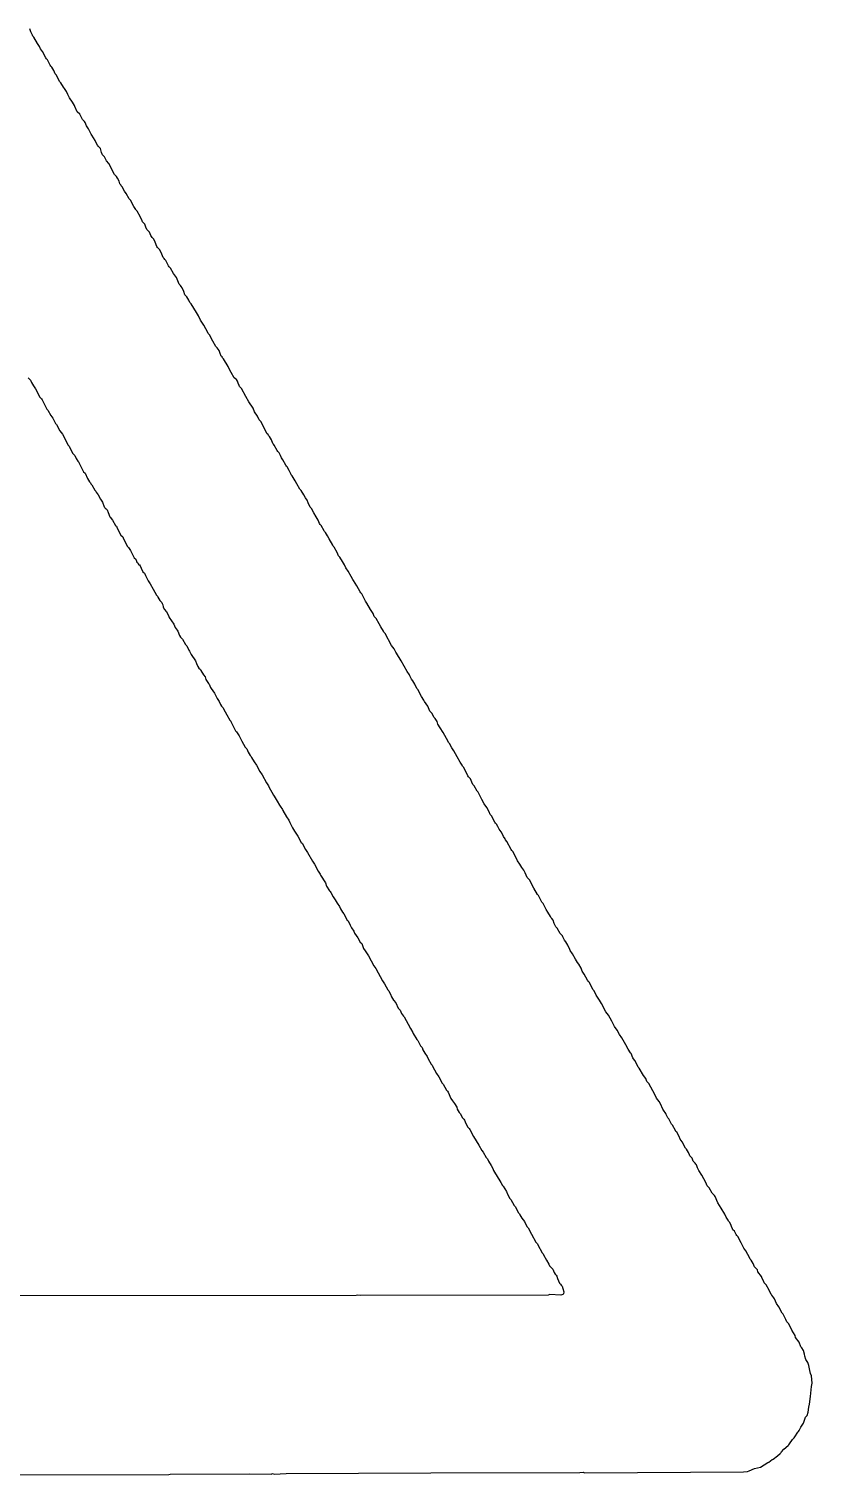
# Model space of a CAD drawing. Header units: inches. Extents: x 0 to 5379, y 0 to 5429.
# Drawn here: x 178.614 to 181.265, y 90.757 to 95.655 of the extents above; entities that cross this region are included whole.
import ezdxf

# ---------------------------------------------------------------- set-up
doc = ezdxf.new("R2010")
doc.units = ezdxf.units.IN
doc.layers.add('Bottom Overlay', color=54, linetype='Continuous')

msp = doc.modelspace()

# ---------------------------------------------------------------- linework, layer by layer
at = {"layer": 'Bottom Overlay'}
for p, q in [((178.621, 95.6449), (178.6169, 95.6555)), ((178.6259, 95.6335), (178.621, 95.6449)), ((178.6275, 95.6302), (178.6259, 95.6335)), ((178.6308, 95.6269), (178.6275, 95.6302)), ((178.643, 95.6049), (178.6308, 95.6269)), ((178.6496, 95.5951), (178.643, 95.6049)), ((178.6529, 95.5869), (178.6496, 95.5951)), ((178.6602, 95.5779), (178.6529, 95.5869)), ((178.6716, 95.5567), (178.6602, 95.5779)), ((178.6733, 95.5534), (178.6716, 95.5567)), ((178.6765, 95.5502), (178.6733, 95.5534)), ((178.6863, 95.5322), (178.6765, 95.5502)), ((178.688, 95.5289), (178.6863, 95.5322)), ((178.6912, 95.5256), (178.688, 95.5289)), ((178.6978, 95.5142), (178.6912, 95.5256)), ((178.7027, 95.5028), (178.6978, 95.5142)), ((178.7059, 95.4995), (178.7027, 95.5028)), ((178.7141, 95.4848), (178.7059, 95.4995)), ((178.7174, 95.4766), (178.7141, 95.4848)), ((178.7223, 95.4717), (178.7174, 95.4766)), ((178.7305, 95.457), (178.7223, 95.4717)), ((178.7345, 95.4529), (178.7305, 95.457)), ((178.7411, 95.4431), (178.7345, 95.4529)), ((178.7452, 95.4325), (178.7411, 95.4431)), ((178.7509, 95.4219), (178.7452, 95.4325)), ((178.7615, 95.4064), (178.7509, 95.4219)), ((178.768, 95.3949), (178.7615, 95.4064)), ((178.7697, 95.3917), (178.768, 95.3949)), ((178.7778, 95.3737), (178.7697, 95.3917)), ((178.786, 95.3655), (178.7778, 95.3737)), ((178.7942, 95.3508), (178.786, 95.3655)), ((178.7958, 95.3476), (178.7942, 95.3508)), ((178.8023, 95.341), (178.7958, 95.3476)), ((178.804, 95.3378), (178.8023, 95.341)), ((178.8089, 95.3263), (178.804, 95.3378)), ((178.8154, 95.3165), (178.8089, 95.3263)), ((178.8252, 95.2985), (178.8154, 95.3165)), ((178.8269, 95.2953), (178.8252, 95.2985)), ((178.8383, 95.2773), (178.8269, 95.2953)), ((178.8399, 95.2708), (178.8383, 95.2773)), ((178.8465, 95.261), (178.8399, 95.2708)), ((178.8481, 95.2577), (178.8465, 95.261)), ((178.8563, 95.2495), (178.8481, 95.2577)), ((178.8595, 95.2365), (178.8563, 95.2495)), ((178.8628, 95.2283), (178.8595, 95.2365)), ((178.8693, 95.2218), (178.8628, 95.2283)), ((178.8767, 95.2079), (178.8693, 95.2218)), ((178.884, 95.1989), (178.8767, 95.2079)), ((178.9036, 95.1613), (178.884, 95.1989)), ((178.9102, 95.1548), (178.9036, 95.1613)), ((178.9143, 95.1491), (178.9102, 95.1548)), ((178.9192, 95.1393), (178.9143, 95.1491)), ((178.9216, 95.1303), (178.9192, 95.1393)), ((178.9249, 95.127), (178.9216, 95.1303)), ((178.9265, 95.1237), (178.9249, 95.127)), ((178.9298, 95.1205), (178.9265, 95.1237)), ((178.938, 95.1058), (178.9298, 95.1205)), ((178.9429, 95.0976), (178.938, 95.1058)), ((178.9527, 95.0796), (178.9429, 95.0976)), ((178.9576, 95.0747), (178.9527, 95.0796)), ((178.969, 95.0535), (178.9576, 95.0747)), ((178.9755, 95.0437), (178.969, 95.0535)), ((178.9772, 95.0404), (178.9755, 95.0437)), ((178.9804, 95.0371), (178.9772, 95.0404)), ((178.9902, 95.0192), (178.9804, 95.0371)), ((178.9968, 95.0045), (178.9902, 95.0192)), ((178.9984, 95.0012), (178.9968, 95.0045)), ((179.0058, 94.9938), (178.9984, 95.0012)), ((179.0098, 94.9832), (179.0058, 94.9938)), ((179.0131, 94.9751), (179.0098, 94.9832)), ((179.0221, 94.9661), (179.0131, 94.9751)), ((179.0262, 94.9554), (179.0221, 94.9661)), ((179.0294, 94.9522), (179.0262, 94.9554)), ((179.0311, 94.9489), (179.0294, 94.9522)), ((179.0368, 94.9432), (179.0311, 94.9489)), ((179.0409, 94.9326), (179.0368, 94.9432)), ((179.0474, 94.9179), (179.0409, 94.9326)), ((179.0491, 94.9146), (179.0474, 94.9179)), ((179.0556, 94.9081), (179.0491, 94.9146)), ((179.0605, 94.8999), (179.0556, 94.9081)), ((179.0638, 94.8917), (179.0605, 94.8999)), ((179.0687, 94.8803), (179.0638, 94.8917)), ((179.0719, 94.877), (179.0687, 94.8803)), ((179.0736, 94.8738), (179.0719, 94.877)), ((179.0768, 94.8705), (179.0736, 94.8738)), ((179.0866, 94.8525), (179.0768, 94.8705)), ((179.0883, 94.8492), (179.0866, 94.8525)), ((179.0932, 94.8443), (179.0883, 94.8492)), ((179.103, 94.8264), (179.0932, 94.8443)), ((179.1071, 94.8223), (179.103, 94.8264)), ((179.1136, 94.8125), (179.1071, 94.8223)), ((179.1177, 94.8019), (179.1136, 94.8125)), ((179.1226, 94.7904), (179.1177, 94.8019)), ((179.1275, 94.7855), (179.1226, 94.7904)), ((179.1291, 94.7823), (179.1275, 94.7855)), ((179.1332, 94.7782), (179.1291, 94.7823)), ((179.1381, 94.7651), (179.1332, 94.7782)), ((179.1422, 94.7545), (179.1381, 94.7651)), ((179.1487, 94.7479), (179.1422, 94.7545)), ((179.1553, 94.7365), (179.1487, 94.7479)), ((179.1585, 94.7283), (179.1553, 94.7365)), ((179.1634, 94.7234), (179.1585, 94.7283)), ((179.1716, 94.7087), (179.1634, 94.7234)), ((179.1814, 94.694), (179.1716, 94.7087)), ((179.1879, 94.6826), (179.1814, 94.694)), ((179.1945, 94.6679), (179.1879, 94.6826)), ((179.2059, 94.6516), (179.1945, 94.6679)), ((179.219, 94.627), (179.2059, 94.6516)), ((179.2206, 94.6238), (179.219, 94.627)), ((179.2255, 94.6189), (179.2206, 94.6238)), ((179.2369, 94.5976), (179.2255, 94.6189)), ((179.2467, 94.5797), (179.2369, 94.5976)), ((179.2516, 94.5748), (179.2467, 94.5797)), ((179.2574, 94.5658), (179.2516, 94.5748)), ((179.2614, 94.5552), (179.2574, 94.5658)), ((179.2647, 94.547), (179.2614, 94.5552)), ((179.268, 94.5437), (179.2647, 94.547)), ((179.2696, 94.5405), (179.268, 94.5437)), ((179.2721, 94.538), (179.2696, 94.5405)), ((179.2884, 94.5119), (179.2721, 94.538)), ((178.6112, 94.4735), (178.6194, 94.4653)), ((179.2925, 94.5012), (179.2884, 94.5119)), ((179.299, 94.4914), (179.2925, 94.5012)), ((179.3088, 94.4735), (179.299, 94.4914)), ((179.3129, 94.4694), (179.3088, 94.4735)), ((178.6194, 94.4653), (178.6226, 94.4571)), ((178.6226, 94.4571), (178.6292, 94.4457)), ((178.6292, 94.4457), (178.6357, 94.4359)), ((178.6357, 94.4359), (178.6504, 94.4081)), ((179.3162, 94.4677), (179.3129, 94.4694)), ((179.3203, 94.462), (179.3162, 94.4677)), ((179.3219, 94.4555), (179.3203, 94.462)), ((179.3252, 94.4473), (179.3219, 94.4555)), ((179.3268, 94.4441), (179.3252, 94.4473)), ((179.3333, 94.4375), (179.3268, 94.4441)), ((179.348, 94.4098), (179.3333, 94.4375)), ((178.6504, 94.4081), (178.6569, 94.4016)), ((178.6569, 94.4016), (178.6586, 94.3983)), ((178.6586, 94.3983), (178.6749, 94.3673)), ((179.3578, 94.3918), (179.348, 94.4098)), ((179.3725, 94.3705), (179.3578, 94.3918)), ((178.6749, 94.3673), (178.6782, 94.364)), ((178.6782, 94.364), (178.688, 94.346)), ((178.688, 94.346), (178.6945, 94.3362)), ((178.6945, 94.3362), (178.7043, 94.3183)), ((179.3774, 94.3575), (179.3725, 94.3705)), ((179.3873, 94.3428), (179.3774, 94.3575)), ((179.3938, 94.3313), (179.3873, 94.3428)), ((179.3954, 94.3281), (179.3938, 94.3313)), ((179.3987, 94.3248), (179.3954, 94.3281)), ((179.4199, 94.2839), (179.3987, 94.3248)), ((178.7043, 94.3183), (178.7076, 94.315)), ((178.7076, 94.315), (178.719, 94.2937)), ((178.719, 94.2937), (178.7272, 94.2823)), ((178.7272, 94.2823), (178.7468, 94.2447)), ((179.4232, 94.2807), (179.4199, 94.2839)), ((179.4248, 94.2774), (179.4232, 94.2807)), ((179.4281, 94.2741), (179.4248, 94.2774)), ((178.7468, 94.2447), (178.7501, 94.2415)), ((178.7501, 94.2415), (178.7517, 94.2382)), ((178.7517, 94.2382), (178.7631, 94.217)), ((179.4346, 94.2627), (179.4281, 94.2741)), ((179.4395, 94.2513), (179.4346, 94.2627)), ((179.4412, 94.248), (179.4395, 94.2513)), ((179.4444, 94.2447), (179.4412, 94.248)), ((179.4542, 94.2268), (179.4444, 94.2447)), ((179.4559, 94.2235), (179.4542, 94.2268)), ((178.7631, 94.217), (178.7697, 94.2104)), ((178.7697, 94.2104), (178.7738, 94.1998)), ((178.7738, 94.1998), (178.7795, 94.1908)), ((178.7795, 94.1908), (178.7827, 94.1875)), ((178.7827, 94.1875), (178.7844, 94.1843)), ((178.7844, 94.1843), (178.7925, 94.1663)), ((179.4608, 94.2186), (179.4559, 94.2235)), ((179.4657, 94.2104), (179.4608, 94.2186)), ((179.4689, 94.2023), (179.4657, 94.2104)), ((179.4706, 94.199), (179.4689, 94.2023)), ((179.4738, 94.1957), (179.4706, 94.199)), ((179.4836, 94.1777), (179.4738, 94.1957)), ((179.4853, 94.1745), (179.4836, 94.1777)), ((178.7925, 94.1663), (178.7991, 94.1549)), ((178.7991, 94.1549), (178.804, 94.15)), ((178.804, 94.15), (178.8121, 94.132)), ((178.8121, 94.132), (178.8187, 94.1206)), ((179.4885, 94.1712), (179.4853, 94.1745)), ((179.4951, 94.1598), (179.4885, 94.1712)), ((179.5, 94.1483), (179.4951, 94.1598)), ((179.5016, 94.1451), (179.5, 94.1483)), ((179.5049, 94.1418), (179.5016, 94.1451)), ((179.5147, 94.1238), (179.5049, 94.1418)), ((178.8187, 94.1206), (178.822, 94.1173)), ((178.822, 94.1173), (178.8236, 94.114)), ((178.8236, 94.114), (178.8269, 94.1108)), ((178.8269, 94.1108), (178.8367, 94.0928)), ((178.8367, 94.0928), (178.8399, 94.0895)), ((178.8399, 94.0895), (178.8416, 94.0863)), ((178.8416, 94.0863), (178.8481, 94.0764)), ((179.5212, 94.114), (179.5147, 94.1238)), ((179.531, 94.0961), (179.5212, 94.114)), ((179.5359, 94.0912), (179.531, 94.0961)), ((179.5441, 94.0764), (179.5359, 94.0912)), ((178.8481, 94.0764), (178.8563, 94.0617)), ((178.8563, 94.0617), (178.8628, 94.0519)), ((178.8628, 94.0519), (178.8685, 94.0364)), ((178.8685, 94.0364), (178.871, 94.034)), ((178.871, 94.034), (178.8718, 94.0315)), ((178.8718, 94.0315), (178.875, 94.0299)), ((178.875, 94.0299), (178.8791, 94.0258)), ((179.5506, 94.0666), (179.5441, 94.0764)), ((179.5555, 94.0585), (179.5506, 94.0666)), ((179.5588, 94.0503), (179.5555, 94.0585)), ((179.5653, 94.0356), (179.5588, 94.0503)), ((179.5702, 94.0307), (179.5653, 94.0356)), ((179.5784, 94.016), (179.5702, 94.0307)), ((178.8791, 94.0258), (178.8824, 94.0176)), ((178.8824, 94.0176), (178.8881, 94.0021)), ((178.8881, 94.0021), (178.8906, 93.9997)), ((178.8906, 93.9997), (178.8922, 93.9964)), ((178.8922, 93.9964), (178.8971, 93.9915)), ((178.8971, 93.9915), (178.9069, 93.9735)), ((179.5866, 94.0029), (179.5784, 94.016)), ((179.5931, 93.9915), (179.5866, 94.0029)), ((179.598, 93.9801), (179.5931, 93.9915)), ((178.9069, 93.9735), (178.9102, 93.9703)), ((178.9102, 93.9703), (178.9118, 93.967)), ((178.9118, 93.967), (178.9183, 93.9523)), ((178.9183, 93.9523), (178.9249, 93.9408)), ((178.9249, 93.9408), (178.9314, 93.9343)), ((178.9314, 93.9343), (178.9331, 93.931)), ((179.5996, 93.9768), (179.598, 93.9801)), ((179.6029, 93.9735), (179.5996, 93.9768)), ((179.6127, 93.9555), (179.6029, 93.9735)), ((179.6144, 93.9523), (179.6127, 93.9555)), ((179.6176, 93.949), (179.6144, 93.9523)), ((179.6242, 93.9376), (179.6176, 93.949)), ((179.6307, 93.9278), (179.6242, 93.9376)), ((178.9331, 93.931), (178.9396, 93.9163)), ((178.9396, 93.9163), (178.9478, 93.9016)), ((178.9478, 93.9016), (178.951, 93.8984)), ((178.951, 93.8984), (178.9527, 93.8951)), ((178.9527, 93.8951), (178.9559, 93.8918)), ((178.9559, 93.8918), (178.9576, 93.8886)), ((178.9576, 93.8886), (178.9706, 93.8641)), ((179.6421, 93.9065), (179.6307, 93.9278)), ((179.6438, 93.9033), (179.6421, 93.9065)), ((179.647, 93.9), (179.6438, 93.9033)), ((179.6568, 93.882), (179.647, 93.9)), ((178.9706, 93.8641), (178.9755, 93.8592)), ((178.9755, 93.8592), (178.9796, 93.8485)), ((178.9796, 93.8485), (178.9821, 93.8461)), ((178.9821, 93.8461), (178.9837, 93.8428)), ((178.9837, 93.8428), (178.9861, 93.8404)), ((178.9861, 93.8404), (178.9886, 93.8395)), ((178.9886, 93.8395), (178.9902, 93.8363)), ((178.9902, 93.8363), (178.9935, 93.8281)), ((179.6617, 93.8706), (179.6568, 93.882)), ((179.6666, 93.8657), (179.6617, 93.8706)), ((179.6748, 93.851), (179.6666, 93.8657)), ((179.6822, 93.8404), (179.6748, 93.851)), ((179.6862, 93.8297), (179.6822, 93.8404)), ((178.9935, 93.8281), (179, 93.8167)), ((179, 93.8167), (179.0049, 93.8118)), ((179.0049, 93.8118), (179.0082, 93.8036)), ((179.0082, 93.8036), (179.018, 93.7856)), ((179.018, 93.7856), (179.0245, 93.7758)), ((179.6944, 93.8183), (179.6862, 93.8297)), ((179.7042, 93.8003), (179.6944, 93.8183)), ((179.7107, 93.7905), (179.7042, 93.8003)), ((179.7124, 93.7873), (179.7107, 93.7905)), ((179.7238, 93.7693), (179.7124, 93.7873)), ((179.0245, 93.7758), (179.0343, 93.7579)), ((179.0343, 93.7579), (179.0458, 93.7366)), ((179.0458, 93.7366), (179.0491, 93.7333)), ((179.7353, 93.7481), (179.7238, 93.7693)), ((179.7369, 93.7448), (179.7353, 93.7481)), ((179.7402, 93.7415), (179.7369, 93.7448)), ((179.7532, 93.717), (179.7402, 93.7415)), ((179.0491, 93.7333), (179.0507, 93.7301)), ((179.0507, 93.7301), (179.0572, 93.7186)), ((179.0572, 93.7186), (179.0638, 93.7121)), ((179.0638, 93.7121), (179.0654, 93.7088)), ((179.0654, 93.7088), (179.067, 93.7039)), ((179.067, 93.7039), (179.0687, 93.6974)), ((179.0687, 93.6974), (179.0719, 93.6892)), ((179.0719, 93.6892), (179.0793, 93.6802)), ((179.7549, 93.7137), (179.7532, 93.717)), ((179.7581, 93.7105), (179.7549, 93.7137)), ((179.7704, 93.6884), (179.7581, 93.7105)), ((179.7786, 93.6753), (179.7704, 93.6884)), ((179.0793, 93.6802), (179.0866, 93.668)), ((179.0866, 93.668), (179.0883, 93.6615)), ((179.0883, 93.6615), (179.1046, 93.6386)), ((179.1046, 93.6386), (179.1087, 93.628)), ((179.7826, 93.6647), (179.7786, 93.6753)), ((179.7892, 93.6582), (179.7826, 93.6647)), ((179.799, 93.6402), (179.7892, 93.6582)), ((179.8055, 93.6304), (179.799, 93.6402)), ((179.1087, 93.628), (179.1152, 93.6182)), ((179.1152, 93.6182), (179.1177, 93.6157)), ((179.1177, 93.6157), (179.1234, 93.6002)), ((179.1234, 93.6002), (179.1275, 93.5945)), ((179.1275, 93.5945), (179.134, 93.5879)), ((179.8137, 93.6157), (179.8055, 93.6304)), ((179.8153, 93.6124), (179.8137, 93.6157)), ((179.8202, 93.6075), (179.8153, 93.6124)), ((179.8415, 93.5667), (179.8202, 93.6075)), ((179.134, 93.5879), (179.1438, 93.57)), ((179.1438, 93.57), (179.1487, 93.5651)), ((179.1487, 93.5651), (179.1553, 93.5504)), ((179.1553, 93.5504), (179.1569, 93.5471)), ((179.1569, 93.5471), (179.1634, 93.5357)), ((179.8496, 93.5553), (179.8415, 93.5667)), ((179.8562, 93.5438), (179.8496, 93.5553)), ((179.8578, 93.5406), (179.8562, 93.5438)), ((179.8741, 93.5144), (179.8578, 93.5406)), ((179.1634, 93.5357), (179.1773, 93.5152)), ((179.1773, 93.5152), (179.1814, 93.5062)), ((179.1814, 93.5062), (179.1855, 93.4956)), ((179.1855, 93.4956), (179.1896, 93.4899)), ((179.8937, 93.4785), (179.8741, 93.5144)), ((179.1896, 93.4899), (179.1945, 93.485)), ((179.1945, 93.485), (179.1961, 93.4817)), ((179.1961, 93.4817), (179.2043, 93.467)), ((179.2043, 93.467), (179.2108, 93.4605)), ((179.2108, 93.4605), (179.2133, 93.4515)), ((179.2133, 93.4515), (179.2214, 93.4384)), ((179.9019, 93.467), (179.8937, 93.4785)), ((179.9035, 93.4638), (179.9019, 93.467)), ((179.9084, 93.4523), (179.9035, 93.4638)), ((179.9133, 93.4474), (179.9084, 93.4523)), ((179.9199, 93.436), (179.9133, 93.4474)), ((179.2214, 93.4384), (179.2239, 93.436)), ((179.2239, 93.436), (179.2288, 93.4246)), ((179.2288, 93.4246), (179.2304, 93.4213)), ((179.2304, 93.4213), (179.2418, 93.405)), ((179.2418, 93.405), (179.2516, 93.387)), ((179.9264, 93.4213), (179.9199, 93.436)), ((179.9297, 93.418), (179.9264, 93.4213)), ((179.9427, 93.3935), (179.9297, 93.418)), ((179.9509, 93.3821), (179.9427, 93.3935)), ((179.2516, 93.387), (179.2582, 93.3772)), ((179.2582, 93.3772), (179.2623, 93.3666)), ((179.2623, 93.3666), (179.2663, 93.3608)), ((179.2663, 93.3608), (179.2712, 93.3559)), ((179.2712, 93.3559), (179.2729, 93.3527)), ((179.2729, 93.3527), (179.2843, 93.3314)), ((179.9526, 93.3772), (179.9509, 93.3821)), ((179.964, 93.3608), (179.9526, 93.3772)), ((179.9705, 93.3445), (179.964, 93.3608)), ((179.9771, 93.338), (179.9705, 93.3445)), ((179.2843, 93.3314), (179.2941, 93.3135)), ((179.2941, 93.3135), (179.2974, 93.3102)), ((179.2974, 93.3102), (179.299, 93.3069)), ((179.299, 93.3069), (179.3072, 93.2889)), ((179.9852, 93.3233), (179.9771, 93.338)), ((179.9893, 93.3192), (179.9852, 93.3233)), ((179.9958, 93.3094), (179.9893, 93.3192)), ((179.9983, 93.3004), (179.9958, 93.3094)), ((180.0057, 93.2881), (179.9983, 93.3004)), ((179.3072, 93.2889), (179.3137, 93.2775)), ((179.3137, 93.2775), (179.317, 93.2742)), ((179.317, 93.2742), (179.3186, 93.271)), ((179.3186, 93.271), (179.3252, 93.2612)), ((179.3252, 93.2612), (179.335, 93.2432)), ((180.0163, 93.2726), (180.0057, 93.2881)), ((180.0326, 93.2416), (180.0163, 93.2726)), ((179.335, 93.2432), (179.3464, 93.222)), ((179.3464, 93.222), (179.3513, 93.2171)), ((179.3513, 93.2171), (179.3562, 93.2056)), ((179.3562, 93.2056), (179.3627, 93.1942)), ((180.0342, 93.2383), (180.0326, 93.2416)), ((180.0375, 93.235), (180.0342, 93.2383)), ((180.0457, 93.2203), (180.0375, 93.235)), ((180.0522, 93.2105), (180.0457, 93.2203)), ((180.0637, 93.1893), (180.0522, 93.2105)), ((179.3627, 93.1942), (179.366, 93.1909)), ((179.366, 93.1909), (179.3676, 93.1877)), ((179.3676, 93.1877), (179.3758, 93.1729)), ((179.3758, 93.1729), (179.384, 93.1615)), ((179.384, 93.1615), (179.3954, 93.1403)), ((180.0735, 93.1713), (180.0637, 93.1893)), ((180.08, 93.1615), (180.0735, 93.1713)), ((180.0816, 93.1582), (180.08, 93.1615)), ((180.0849, 93.155), (180.0816, 93.1582)), ((180.0931, 93.1403), (180.0849, 93.155)), ((179.3954, 93.1403), (179.4036, 93.1288)), ((179.4036, 93.1288), (179.4183, 93.1011)), ((179.4183, 93.1011), (179.4248, 93.0913)), ((180.0996, 93.1256), (180.0931, 93.1403)), ((180.1012, 93.1223), (180.0996, 93.1256)), ((180.1086, 93.1149), (180.1012, 93.1223)), ((180.1127, 93.1043), (180.1086, 93.1149)), ((180.1159, 93.0962), (180.1127, 93.1043)), ((179.4248, 93.0913), (179.4265, 93.088)), ((179.4265, 93.088), (179.4412, 93.0602)), ((179.4412, 93.0602), (179.4444, 93.0569)), ((179.4444, 93.0569), (179.4542, 93.039)), ((180.1208, 93.0913), (180.1159, 93.0962)), ((180.1306, 93.0733), (180.1208, 93.0913)), ((180.1339, 93.07), (180.1306, 93.0733)), ((180.147, 93.0455), (180.1339, 93.07)), ((179.4542, 93.039), (179.4624, 93.0259)), ((179.4624, 93.0259), (179.464, 93.0226)), ((179.464, 93.0226), (179.4722, 93.0112)), ((179.4722, 93.0112), (179.4738, 93.0079)), ((179.4738, 93.0079), (179.4853, 92.9867)), ((180.1551, 93.0308), (180.147, 93.0455)), ((180.1633, 93.0177), (180.1551, 93.0308)), ((180.1715, 93.003), (180.1633, 93.0177)), ((180.1748, 92.9949), (180.1715, 93.003)), ((179.4853, 92.9867), (179.4935, 92.9753)), ((179.4935, 92.9753), (179.4967, 92.9671)), ((179.4967, 92.9671), (179.5065, 92.9491)), ((180.1797, 92.99), (180.1748, 92.9949)), ((180.1911, 92.9687), (180.1797, 92.99)), ((180.1927, 92.9655), (180.1911, 92.9687)), ((180.196, 92.9622), (180.1927, 92.9655)), ((180.2009, 92.954), (180.196, 92.9622)), ((180.205, 92.945), (180.2009, 92.954)), ((179.5065, 92.9491), (179.5131, 92.9377)), ((179.5131, 92.9377), (179.5245, 92.9213)), ((179.5245, 92.9213), (179.5359, 92.9001)), ((180.2123, 92.936), (180.205, 92.945)), ((180.2172, 92.9279), (180.2123, 92.936)), ((180.2205, 92.9197), (180.2172, 92.9279)), ((180.2254, 92.9115), (180.2205, 92.9197)), ((180.227, 92.9083), (180.2254, 92.9115)), ((180.2319, 92.9034), (180.227, 92.9083)), ((180.2466, 92.8756), (180.2319, 92.9034)), ((179.5359, 92.9001), (179.5392, 92.8968)), ((179.5392, 92.8968), (179.5506, 92.8756)), ((179.5506, 92.8756), (179.5572, 92.8658)), ((179.5572, 92.8658), (179.5735, 92.8364)), ((180.2483, 92.8723), (180.2466, 92.8756)), ((180.2515, 92.8691), (180.2483, 92.8723)), ((180.2662, 92.8413), (180.2515, 92.8691)), ((179.5735, 92.8364), (179.58, 92.8266)), ((179.58, 92.8266), (179.5931, 92.8021)), ((180.2679, 92.838), (180.2662, 92.8413)), ((180.276, 92.8266), (180.2679, 92.838)), ((180.2826, 92.8151), (180.276, 92.8266)), ((180.2891, 92.8053), (180.2826, 92.8151)), ((180.294, 92.7972), (180.2891, 92.8053)), ((179.5931, 92.8021), (179.5996, 92.7923)), ((179.5996, 92.7923), (179.6013, 92.789)), ((179.6013, 92.789), (179.6176, 92.7629)), ((179.6176, 92.7629), (179.6217, 92.7522)), ((180.3006, 92.7808), (180.294, 92.7972)), ((180.3087, 92.7727), (180.3006, 92.7808)), ((180.3234, 92.7449), (180.3087, 92.7727)), ((179.6217, 92.7522), (179.6315, 92.7359)), ((179.6315, 92.7359), (179.634, 92.7335)), ((179.634, 92.7335), (179.6356, 92.7302)), ((179.6356, 92.7302), (179.6438, 92.7155)), ((179.6438, 92.7155), (179.6503, 92.7057)), ((180.3349, 92.7236), (180.3234, 92.7449)), ((180.3381, 92.7204), (180.3349, 92.7236)), ((180.3447, 92.7089), (180.3381, 92.7204)), ((180.3496, 92.6975), (180.3447, 92.7089)), ((179.6503, 92.7057), (179.6568, 92.6942)), ((179.6568, 92.6942), (179.665, 92.6828)), ((179.665, 92.6828), (179.6683, 92.6746)), ((179.6683, 92.6746), (179.6748, 92.6632)), ((179.6748, 92.6632), (179.6797, 92.6583)), ((179.6797, 92.6583), (179.6911, 92.6371)), ((180.3545, 92.6926), (180.3496, 92.6975)), ((180.3594, 92.6844), (180.3545, 92.6926)), ((180.3643, 92.673), (180.3594, 92.6844)), ((180.3708, 92.6632), (180.3643, 92.673)), ((180.379, 92.6485), (180.3708, 92.6632)), ((179.6911, 92.6371), (179.6944, 92.6338)), ((179.6944, 92.6338), (179.7009, 92.6191)), ((179.7009, 92.6191), (179.7058, 92.6109)), ((179.7058, 92.6109), (179.714, 92.5995)), ((180.3806, 92.6452), (180.379, 92.6485)), ((180.3839, 92.642), (180.3806, 92.6452)), ((180.388, 92.6362), (180.3839, 92.642)), ((180.3921, 92.6256), (180.388, 92.6362)), ((180.397, 92.6142), (180.3921, 92.6256)), ((180.4019, 92.6093), (180.397, 92.6142)), ((179.714, 92.5995), (179.7157, 92.5929)), ((179.7157, 92.5929), (179.7271, 92.5766)), ((179.7271, 92.5766), (179.7353, 92.5619)), ((179.7353, 92.5619), (179.7402, 92.557)), ((180.4117, 92.5913), (180.4019, 92.6093)), ((180.4198, 92.5831), (180.4117, 92.5913)), ((180.4215, 92.5799), (180.4198, 92.5831)), ((180.4264, 92.5684), (180.4215, 92.5799)), ((180.4313, 92.5635), (180.4264, 92.5684)), ((180.4378, 92.5521), (180.4313, 92.5635)), ((179.7402, 92.557), (179.7467, 92.5407)), ((179.7467, 92.5407), (179.7516, 92.5325)), ((179.7516, 92.5325), (179.763, 92.5162)), ((179.763, 92.5162), (179.781, 92.4818)), ((180.4443, 92.5374), (180.4378, 92.5521)), ((180.446, 92.5341), (180.4443, 92.5374)), ((180.4541, 92.5227), (180.446, 92.5341)), ((180.4639, 92.5047), (180.4541, 92.5227)), ((179.781, 92.4818), (179.7884, 92.4729)), ((179.7884, 92.4729), (179.8104, 92.4312)), ((180.4705, 92.4933), (180.4639, 92.5047)), ((180.4746, 92.4876), (180.4705, 92.4933)), ((180.4827, 92.4745), (180.4746, 92.4876)), ((180.4868, 92.4639), (180.4827, 92.4745)), ((180.4933, 92.4541), (180.4868, 92.4639)), ((179.8104, 92.4312), (179.8169, 92.4214)), ((179.8169, 92.4214), (179.8284, 92.4002)), ((180.5048, 92.4328), (180.4933, 92.4541)), ((180.5064, 92.4296), (180.5048, 92.4328)), ((180.5097, 92.4263), (180.5064, 92.4296)), ((180.5211, 92.4051), (180.5097, 92.4263)), ((179.8284, 92.4002), (179.8316, 92.3969)), ((179.8316, 92.3969), (179.8333, 92.3936)), ((179.8333, 92.3936), (179.8382, 92.3854)), ((179.8382, 92.3854), (179.8415, 92.3773)), ((179.8415, 92.3773), (179.848, 92.3658)), ((179.848, 92.3658), (179.8553, 92.3569)), ((180.5228, 92.4018), (180.5211, 92.4051)), ((180.526, 92.3985), (180.5228, 92.4018)), ((180.5309, 92.3904), (180.526, 92.3985)), ((180.5342, 92.3822), (180.5309, 92.3904)), ((180.5456, 92.3658), (180.5342, 92.3822)), ((180.5522, 92.3544), (180.5456, 92.3658)), ((179.8553, 92.3569), (179.8635, 92.3389)), ((179.8635, 92.3389), (179.8709, 92.3315)), ((179.8709, 92.3315), (179.8749, 92.3209)), ((179.8749, 92.3209), (179.8815, 92.3111)), ((180.5669, 92.3266), (180.5522, 92.3544)), ((180.575, 92.3152), (180.5669, 92.3266)), ((179.8815, 92.3111), (179.8839, 92.3087)), ((179.8839, 92.3087), (179.897, 92.2842)), ((179.897, 92.2842), (179.9052, 92.2694)), ((179.9052, 92.2694), (179.9133, 92.2564)), ((180.5865, 92.294), (180.575, 92.3152)), ((180.5963, 92.276), (180.5865, 92.294)), ((180.6044, 92.2645), (180.5963, 92.276)), ((179.9133, 92.2564), (179.915, 92.2531)), ((179.915, 92.2531), (179.9264, 92.2319)), ((179.9264, 92.2319), (179.9297, 92.2286)), ((179.9297, 92.2286), (179.9395, 92.2106)), ((180.6126, 92.2498), (180.6044, 92.2645)), ((180.6208, 92.2384), (180.6126, 92.2498)), ((180.6339, 92.2139), (180.6208, 92.2384)), ((179.9395, 92.2106), (179.9444, 92.2057)), ((179.9444, 92.2057), (179.9477, 92.1976)), ((179.9477, 92.1976), (179.9542, 92.1861)), ((179.9542, 92.1861), (179.9624, 92.1747)), ((179.9624, 92.1747), (179.9656, 92.1665)), ((180.642, 92.1992), (180.6339, 92.2139)), ((180.6502, 92.1878), (180.642, 92.1992)), ((180.6518, 92.1845), (180.6502, 92.1878)), ((180.6584, 92.1698), (180.6518, 92.1845)), ((180.66, 92.1665), (180.6584, 92.1698)), ((179.9656, 92.1665), (179.9754, 92.1485)), ((179.9754, 92.1485), (179.9787, 92.1453)), ((179.9787, 92.1453), (179.9803, 92.142)), ((179.9803, 92.142), (179.9934, 92.1175)), ((180.6649, 92.1616), (180.66, 92.1665)), ((180.6731, 92.1469), (180.6649, 92.1616)), ((180.6763, 92.1387), (180.6731, 92.1469)), ((180.6796, 92.1355), (180.6763, 92.1387)), ((180.6935, 92.1101), (180.6796, 92.1355)), ((179.9934, 92.1175), (180.0016, 92.1061)), ((180.0016, 92.1061), (180.013, 92.0848)), ((180.013, 92.0848), (180.0163, 92.0816)), ((180.0163, 92.0816), (180.0277, 92.0603)), ((180.7017, 92.1003), (180.6935, 92.1101)), ((180.7057, 92.0897), (180.7017, 92.1003)), ((180.7123, 92.0832), (180.7057, 92.0897)), ((180.7253, 92.0587), (180.7123, 92.0832)), ((180.0277, 92.0603), (180.031, 92.057)), ((180.031, 92.057), (180.0326, 92.0538)), ((180.0326, 92.0538), (180.0424, 92.0325)), ((180.0424, 92.0325), (180.0473, 92.0244)), ((180.0473, 92.0244), (180.0547, 92.0154)), ((180.7368, 92.0374), (180.7253, 92.0587)), ((180.7384, 92.0342), (180.7368, 92.0374)), ((180.7466, 92.0227), (180.7384, 92.0342)), ((180.7515, 92.0146), (180.7466, 92.0227)), ((180.0547, 92.0154), (180.062, 92.0031)), ((180.062, 92.0031), (180.0637, 91.9966)), ((180.0637, 91.9966), (180.0702, 91.9852)), ((180.0702, 91.9852), (180.0735, 91.9819)), ((180.0735, 91.9819), (180.0816, 91.9672)), ((180.7597, 91.9966), (180.7515, 92.0146)), ((180.7613, 91.9933), (180.7597, 91.9966)), ((180.7695, 91.9819), (180.7613, 91.9933)), ((180.7711, 91.9786), (180.7695, 91.9819)), ((180.776, 91.9672), (180.7711, 91.9786)), ((180.0816, 91.9672), (180.0865, 91.9623)), ((180.0865, 91.9623), (180.0882, 91.959)), ((180.0882, 91.959), (180.0931, 91.9476)), ((180.0931, 91.9476), (180.0996, 91.9361)), ((180.0996, 91.9361), (180.1045, 91.9312)), ((180.1045, 91.9312), (180.1061, 91.928)), ((180.1061, 91.928), (180.1192, 91.9035)), ((180.7793, 91.9639), (180.776, 91.9672)), ((180.7891, 91.946), (180.7793, 91.9639)), ((180.7923, 91.9427), (180.7891, 91.946)), ((180.8021, 91.9247), (180.7923, 91.9427)), ((180.8038, 91.9214), (180.8021, 91.9247)), ((180.1192, 91.9035), (180.1372, 91.8741)), ((180.807, 91.9182), (180.8038, 91.9214)), ((180.8152, 91.9035), (180.807, 91.9182)), ((180.8185, 91.8953), (180.8152, 91.9035)), ((180.825, 91.8855), (180.8185, 91.8953)), ((180.8365, 91.8643), (180.825, 91.8855)), ((180.1372, 91.8741), (180.147, 91.8561)), ((180.147, 91.8561), (180.1519, 91.8512)), ((180.1519, 91.8512), (180.1617, 91.8332)), ((180.1617, 91.8332), (180.1666, 91.8283)), ((180.1666, 91.8283), (180.1699, 91.8201)), ((180.8397, 91.861), (180.8365, 91.8643)), ((180.8462, 91.8496), (180.8397, 91.861)), ((180.8495, 91.8414), (180.8462, 91.8496)), ((180.8512, 91.8381), (180.8495, 91.8414)), ((180.8585, 91.8308), (180.8512, 91.8381)), ((180.8626, 91.8201), (180.8585, 91.8308)), ((180.1699, 91.8201), (180.178, 91.8054)), ((180.178, 91.8054), (180.1846, 91.7956)), ((180.1846, 91.7956), (180.1862, 91.7891)), ((180.1862, 91.7891), (180.2025, 91.763)), ((180.8691, 91.8136), (180.8626, 91.8201)), ((180.8708, 91.8103), (180.8691, 91.8136)), ((180.8732, 91.8079), (180.8708, 91.8103)), ((180.8773, 91.7973), (180.8732, 91.8079)), ((180.8814, 91.7883), (180.8773, 91.7973)), ((180.892, 91.7728), (180.8814, 91.7883)), ((180.2025, 91.763), (180.2042, 91.7597)), ((180.2042, 91.7597), (180.2107, 91.7483)), ((180.2107, 91.7483), (180.2172, 91.7385)), ((180.2172, 91.7385), (180.2189, 91.7352)), ((180.2189, 91.7352), (180.2303, 91.7172)), ((180.9051, 91.7483), (180.892, 91.7728)), ((180.91, 91.7368), (180.9051, 91.7483)), ((180.9165, 91.7303), (180.91, 91.7368)), ((180.9263, 91.7123), (180.9165, 91.7303)), ((180.2303, 91.7172), (180.2336, 91.709)), ((180.2336, 91.709), (180.2417, 91.6943)), ((180.2417, 91.6943), (180.245, 91.6911)), ((180.245, 91.6911), (180.2564, 91.6698)), ((180.9345, 91.7041), (180.9263, 91.7123)), ((180.9361, 91.7009), (180.9345, 91.7041)), ((180.9459, 91.6796), (180.9361, 91.7009)), ((180.9565, 91.6609), (180.9459, 91.6796)), ((180.2564, 91.6698), (180.2597, 91.6666)), ((180.2597, 91.6666), (180.2711, 91.6453)), ((180.2711, 91.6453), (180.2744, 91.6421)), ((180.2744, 91.6421), (180.276, 91.6388)), ((180.276, 91.6388), (180.2826, 91.6274)), ((180.9696, 91.6412), (180.9565, 91.6609)), ((180.9737, 91.6306), (180.9696, 91.6412)), ((180.9802, 91.6208), (180.9737, 91.6306)), ((180.2826, 91.6274), (180.2908, 91.6159)), ((180.2908, 91.6159), (180.2924, 91.6127)), ((180.2924, 91.6127), (180.3006, 91.5979)), ((180.3006, 91.5979), (180.3038, 91.5947)), ((180.3038, 91.5947), (180.3153, 91.5734)), ((180.9819, 91.6176), (180.9802, 91.6208)), ((180.9851, 91.6143), (180.9819, 91.6176)), ((180.99, 91.6061), (180.9851, 91.6143)), ((180.9917, 91.5996), (180.99, 91.6061)), ((180.9949, 91.5914), (180.9917, 91.5996)), ((180.9966, 91.5881), (180.9949, 91.5914)), ((181.0015, 91.5832), (180.9966, 91.5881)), ((181.008, 91.5718), (181.0015, 91.5832)), ((180.3153, 91.5734), (180.33, 91.5457)), ((180.33, 91.5457), (180.3349, 91.5408)), ((180.3349, 91.5408), (180.3365, 91.5375)), ((180.3365, 91.5375), (180.3512, 91.5097)), ((181.0096, 91.5685), (181.008, 91.5718)), ((181.0129, 91.5653), (181.0096, 91.5685)), ((181.0243, 91.544), (181.0129, 91.5653)), ((181.0341, 91.5261), (181.0243, 91.544)), ((180.3512, 91.5097), (180.3545, 91.5065)), ((180.3545, 91.5065), (180.3561, 91.5032)), ((180.3561, 91.5032), (180.3659, 91.4852)), ((180.3659, 91.4852), (180.3741, 91.4721)), ((181.0407, 91.5163), (181.0341, 91.5261)), ((181.0537, 91.4917), (181.0407, 91.5163)), ((181.0554, 91.4885), (181.0537, 91.4917)), ((181.0586, 91.4852), (181.0554, 91.4885)), ((181.0652, 91.4738), (181.0586, 91.4852)), ((180.3741, 91.4721), (180.3757, 91.4656)), ((180.3757, 91.4656), (180.3871, 91.4542)), ((180.3871, 91.4542), (180.3912, 91.4436)), ((180.3912, 91.4436), (180.3953, 91.4378)), ((180.3953, 91.4378), (180.3986, 91.4346)), ((180.3986, 91.4346), (180.4002, 91.4313)), ((181.0701, 91.4623), (181.0652, 91.4738)), ((181.0799, 91.4525), (181.0701, 91.4623)), ((181.0815, 91.446), (181.0799, 91.4525)), ((181.093, 91.4297), (181.0815, 91.446)), ((180.4002, 91.4313), (180.4035, 91.4231)), ((180.4035, 91.4231), (180.4092, 91.4076)), ((180.4092, 91.4076), (180.4133, 91.4035)), ((180.4133, 91.4035), (180.4149, 91.4003)), ((180.4149, 91.4003), (180.4182, 91.397)), ((180.4182, 91.397), (180.4215, 91.3888)), ((180.4215, 91.3888), (180.4247, 91.3774)), ((181.0946, 91.4264), (181.093, 91.4297)), ((181.1011, 91.4117), (181.0946, 91.4264)), ((181.1028, 91.4084), (181.1011, 91.4117)), ((181.1093, 91.4019), (181.1028, 91.4084)), ((181.1191, 91.3839), (181.1093, 91.4019)), ((179.7214, 91.3651), (177.0582, 91.3635)), ((179.7263, 91.3668), (179.7214, 91.3651)), ((179.7353, 91.3659), (179.7263, 91.3668)), ((180.3716, 91.3668), (179.7353, 91.3659)), ((180.3765, 91.3684), (180.3716, 91.3668)), ((180.4141, 91.3668), (180.3765, 91.3684)), ((180.4206, 91.3684), (180.4141, 91.3668)), ((180.4231, 91.3708), (180.4206, 91.3684)), ((180.4247, 91.3774), (180.4231, 91.3708)), ((181.1256, 91.3692), (181.1191, 91.3839)), ((181.1281, 91.3668), (181.1256, 91.3692)), ((181.1354, 91.3578), (181.1281, 91.3668)), ((181.1371, 91.3545), (181.1354, 91.3578)), ((181.1436, 91.3382), (181.1371, 91.3545)), ((181.1518, 91.3267), (181.1436, 91.3382)), ((181.1632, 91.3055), (181.1518, 91.3267)), ((181.1665, 91.3022), (181.1632, 91.3055)), ((181.1763, 91.2843), (181.1665, 91.3022)), ((181.1796, 91.2761), (181.1763, 91.2843)), ((181.1845, 91.2712), (181.1796, 91.2761)), ((181.1926, 91.2565), (181.1845, 91.2712)), ((181.1959, 91.2483), (181.1926, 91.2565)), ((181.2073, 91.2303), (181.1959, 91.2483)), ((181.209, 91.2238), (181.2073, 91.2303)), ((181.2204, 91.2075), (181.209, 91.2238)), ((181.2269, 91.1911), (181.2204, 91.2075)), ((181.2294, 91.1887), (181.2269, 91.1911)), ((181.2359, 91.1789), (181.2294, 91.1887)), ((181.2384, 91.1666), (181.2359, 91.1789)), ((181.24, 91.1601), (181.2384, 91.1666)), ((181.2433, 91.1486), (181.24, 91.1601)), ((181.2498, 91.1388), (181.2433, 91.1486)), ((181.2539, 91.1282), (181.2498, 91.1388)), ((181.2572, 91.1119), (181.2539, 91.1282)), ((181.2596, 91.1013), (181.2572, 91.1119)), ((181.2629, 91.0931), (181.2596, 91.1013)), ((181.2645, 91.0686), (181.2629, 91.0931)), ((181.2588, 91.0237), (181.2629, 91.0572)), ((181.2629, 91.0572), (181.2645, 91.0686)), ((181.2539, 90.9877), (181.2555, 90.9975)), ((181.2555, 90.9975), (181.2588, 91.0237)), ((181.2351, 90.933), (181.2425, 90.9534)), ((181.2425, 90.9534), (181.2482, 90.9591)), ((181.2482, 90.9591), (181.2514, 90.9706)), ((181.2514, 90.9706), (181.2539, 90.9877)), ((181.2057, 90.8872), (181.2163, 90.9028)), ((181.2163, 90.9028), (181.2188, 90.9052)), ((181.2188, 90.9052), (181.2204, 90.9085)), ((181.2204, 90.9085), (181.2269, 90.9199)), ((181.2269, 90.9199), (181.2351, 90.933)), ((181.1689, 90.8456), (181.1836, 90.857)), ((181.1836, 90.857), (181.1861, 90.8595)), ((181.1861, 90.8595), (181.1877, 90.8627)), ((181.1877, 90.8627), (181.1983, 90.8783)), ((181.1983, 90.8783), (181.2041, 90.884)), ((181.2041, 90.884), (181.2057, 90.8872)), ((181.1028, 90.7925), (181.115, 90.7998)), ((181.115, 90.7998), (181.1183, 90.8015)), ((181.1183, 90.8015), (181.1297, 90.8096)), ((181.1297, 90.8096), (181.133, 90.8113)), ((181.133, 90.8113), (181.1477, 90.8227)), ((181.1477, 90.8227), (181.1567, 90.8301)), ((181.1567, 90.8301), (181.1599, 90.8333)), ((181.1599, 90.8333), (181.1616, 90.8366)), ((181.1616, 90.8366), (181.1689, 90.8456)), ((178.2183, 90.7573), (179.0874, 90.759)), ((179.0874, 90.759), (179.0923, 90.7606)), ((179.0923, 90.7606), (179.3595, 90.7614)), ((179.3595, 90.7614), (179.4338, 90.7606)), ((179.4338, 90.7606), (179.4387, 90.7622)), ((179.4387, 90.7622), (179.4436, 90.7606)), ((179.4436, 90.7606), (179.4845, 90.7622)), ((179.4845, 90.7622), (179.9738, 90.7647)), ((179.9738, 90.7647), (180.4786, 90.7663)), ((180.4786, 90.7663), (180.4893, 90.7672)), ((180.4893, 90.7672), (180.4942, 90.7655)), ((180.4942, 90.7655), (181.0325, 90.768)), ((181.0325, 90.768), (181.0456, 90.7696)), ((181.0456, 90.7696), (181.0521, 90.7712)), ((181.0521, 90.7712), (181.0701, 90.7794)), ((181.0701, 90.7794), (181.0897, 90.7843)), ((181.0897, 90.7843), (181.1028, 90.7925))]:
    msp.add_line(p, q, dxfattribs=at)

doc.saveas('drawing.dxf')
